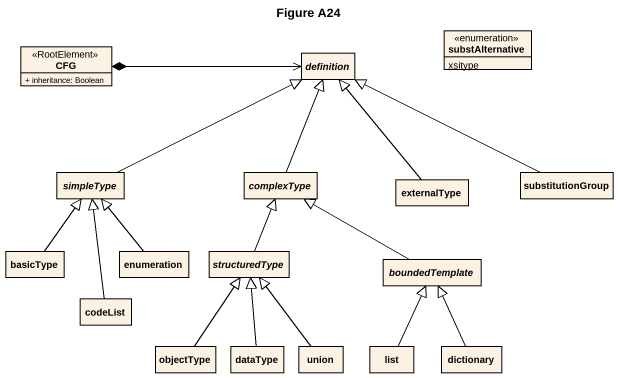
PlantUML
@startuml
title Figure A24
hide circle
hide empty members
skinparam classAttributeIconSize 0
class CFG <<RootElement>> {
  + inheritance: Boolean
}
abstract class definition
enum substAlternative {
  xsitype
}
abstract class simpleType
abstract class complexType
class substitutionGroup
class externalType
class basicType
class enumeration
abstract class structuredType
abstract class boundedTemplate
class codeList
class objectType
class dataType
class union
class list
class dictionary
CFG *-right-> definition
simpleType -right-|> definition
complexType -up-|> definition
substitutionGroup -left-|> definition
externalType -up-|> definition
basicType -up-|> simpleType
enumeration -up-|> simpleType
structuredType -up-|> complexType
boundedTemplate -left-|> complexType
codeList -up-|> simpleType
objectType -up-|> structuredType
dataType -up-|> structuredType
union -up-|> structuredType
list -up-|> boundedTemplate
dictionary -up-|> boundedTemplate
@enduml
